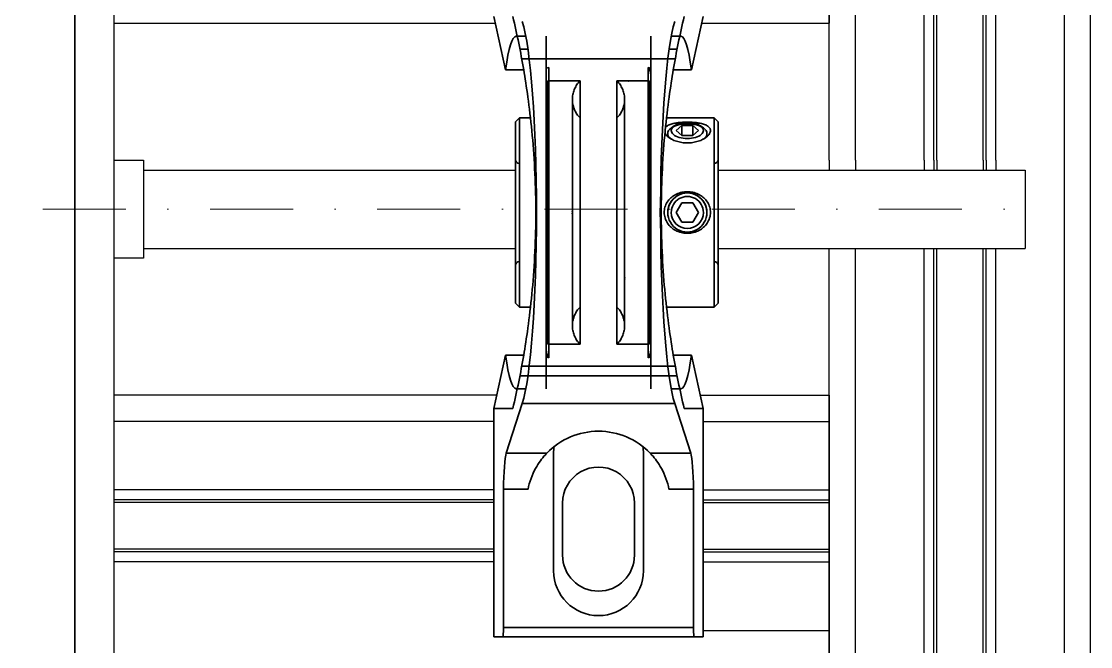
# Model space of a CAD drawing. Header units: millimetres. Extents: x -3183 to 3067, y 1033 to 2218.
# Drawn here: x -2703.9 to -2622.1, y 1999 to 2046.9 of the extents above; entities that cross this region are included whole.
import ezdxf

# ---------------------------------------------------------------- set-up
doc = ezdxf.new("R2010")
doc.units = ezdxf.units.MM
doc.linetypes.add('KRESKAKROPKA2', pattern=[12.7, 6.35, -3.175, 0, -3.175])
doc.linetypes.add('phl_thick', pattern=[0])
doc.layers.add('Kontury', color=7, linetype='Continuous', lineweight=35)
doc.layers.add('oś', color=7, linetype='KRESKAKROPKA2', lineweight=13)
doc.layers.add('projection', color=7, linetype='Continuous')

msp = doc.modelspace()

# ---------------------------------------------------------------- linework, layer by layer
for p, q in [((-2696.80112, 1992.54289), (-2696.80112, 2066.78669)), ((-2696.80112, 2046.78669), (-2667.61067, 2046.78669)), ((-2696.80112, 2036.29289), (-2694.55112, 2036.29289)), ((-2694.55112, 2036.29289), (-2694.55112, 2028.79289)), ((-2642.05112, 2036.29289), (-2642.05112, 2035.54289)), ((-2640.05112, 2036.29289), (-2640.05112, 2035.54289)), ((-2634.80112, 2036.29289), (-2634.80112, 2035.54289)), ((-2634.05112, 2036.29289), (-2634.05112, 2035.54289)), ((-2633.82993, 2036.29289), (-2633.82993, 2035.54289)), ((-2630.27231, 2036.29289), (-2630.27231, 2035.54289)), ((-2630.05112, 2036.29289), (-2630.05112, 2035.54289)), ((-2629.30112, 2036.29289), (-2629.30112, 2035.54289)), ((-2694.55112, 2035.54289), (-2666.06977, 2035.54289)), ((-2650.56977, 2035.54289), (-2627.05112, 2035.54289)), ((-2627.05112, 2035.54289), (-2627.05112, 2029.54289)), ((-2694.55112, 2029.54289), (-2666.06977, 2029.54289)), ((-2650.56977, 2029.54289), (-2627.05112, 2029.54289)), ((-2642.05112, 2028.79289), (-2642.05112, 2029.54289)), ((-2640.05112, 2028.79289), (-2640.05112, 2029.54289)), ((-2634.80112, 2028.79289), (-2634.80112, 2029.54289)), ((-2634.05112, 2028.79289), (-2634.05112, 2029.54289)), ((-2633.82993, 2028.79289), (-2633.82993, 2029.54289)), ((-2630.27231, 2028.79289), (-2630.27231, 2029.54289)), ((-2630.05112, 2028.79289), (-2630.05112, 2029.54289)), ((-2629.30112, 2028.79289), (-2629.30112, 2029.54289)), ((-2694.55112, 2028.79289), (-2696.80112, 2028.79289)), ((-2667.50158, 2018.28669), (-2696.80112, 2018.28669)), ((-2667.71977, 2016.28669), (-2696.80112, 2016.28669)), ((-2667.71977, 2011.03669), (-2696.80112, 2011.03669)), ((-2667.71977, 2010.28669), (-2696.80112, 2010.28669)), ((-2667.71977, 2010.0655), (-2696.80112, 2010.0655)), ((-2667.71977, 2006.50789), (-2696.80112, 2006.50789)), ((-2667.71977, 2006.28669), (-2696.80112, 2006.28669)), ((-2667.71977, 2005.53669), (-2696.80112, 2005.53669))]:
    msp.add_line(p, q)
at = {"layer": 'Kontury'}
for p, q in [((-2699.80112, 2072.54289), (-2699.80112, 1883.90453)), ((-2642.05112, 2066.78669), (-2642.05112, 2046.78669)), ((-2667.71977, 2047.28669), (-2666.83281, 2043.22169)), ((-2652.60674, 2043.22169), (-2651.71977, 2047.28669)), ((-2666.02876, 2045.78669), (-2665.28678, 2045.78669)), ((-2663.71977, 2045.78669), (-2663.71977, 2018.78669)), ((-2655.71977, 2018.78669), (-2655.71977, 2045.78669)), ((-2654.15277, 2045.78669), (-2653.41079, 2045.78669)), ((-2665.12392, 2044.78669), (-2665.73302, 2044.78669)), ((-2653.70653, 2044.78669), (-2654.31562, 2044.78669)), ((-2665.59521, 2044.06169), (-2653.84433, 2044.06169)), ((-2665.44617, 2043.22169), (-2666.83281, 2043.22169)), ((-2665.40614, 2042.98445), (-2665.44617, 2043.22168)), ((-2665.36575, 2042.73951), (-2665.40614, 2042.98445)), ((-2663.52439, 2043.40368), (-2663.52439, 2021.16971)), ((-2663.52439, 2021.16971), (-2663.52439, 2043.40368)), ((-2655.91516, 2043.40368), (-2655.91516, 2021.16971)), ((-2655.91516, 2043.40368), (-2655.91516, 2021.16971)), ((-2654.0334, 2042.98445), (-2654.07379, 2042.73951)), ((-2653.99337, 2043.22168), (-2654.0334, 2042.98445)), ((-2652.60674, 2043.22169), (-2653.99337, 2043.22169)), ((-2665.32519, 2042.48744), (-2665.36575, 2042.73951)), ((-2665.28464, 2042.22887), (-2665.32519, 2042.48744)), ((-2665.24427, 2041.96447), (-2665.28464, 2042.22887)), ((-2663.71977, 2032.28669), (-2663.71977, 2042.80988)), ((-2663.59477, 2042.36512), (-2661.13399, 2042.36512)), ((-2663.59477, 2022.20827), (-2663.59477, 2042.36512)), ((-2661.36977, 2042.08118), (-2661.42021, 2042.00377)), ((-2661.31581, 2042.15618), (-2661.36977, 2042.08118)), ((-2661.25844, 2042.2286), (-2661.31581, 2042.15618)), ((-2661.19779, 2042.2983), (-2661.25844, 2042.2286)), ((-2661.13399, 2042.36512), (-2661.19779, 2042.2983)), ((-2661.13399, 2022.20827), (-2661.13399, 2042.36512)), ((-2661.13399, 2042.36512), (-2661.13399, 2022.20827)), ((-2658.30556, 2042.36512), (-2658.30556, 2022.20827)), ((-2658.24175, 2042.2983), (-2658.30556, 2042.36512)), ((-2658.30556, 2042.36512), (-2655.84477, 2042.36512)), ((-2658.30556, 2042.36512), (-2658.30556, 2022.20827)), ((-2658.1811, 2042.2286), (-2658.24175, 2042.2983)), ((-2658.12374, 2042.15618), (-2658.1811, 2042.2286)), ((-2658.06978, 2042.08118), (-2658.12374, 2042.15618)), ((-2658.01934, 2042.00377), (-2658.06978, 2042.08118)), ((-2657.69486, 2042.3582), (-2657.69957, 2042.35446)), ((-2657.68973, 2042.36172), (-2657.69486, 2042.3582)), ((-2657.6842, 2042.36503), (-2657.68973, 2042.36172)), ((-2657.67832, 2042.3681), (-2657.6842, 2042.36503)), ((-2657.67213, 2042.37092), (-2657.67832, 2042.3681)), ((-2657.66565, 2042.3735), (-2657.67213, 2042.37092)), ((-2657.47615, 2042.3714), (-2657.48591, 2042.37397)), ((-2657.46643, 2042.36858), (-2657.47615, 2042.3714)), ((-2657.4568, 2042.36554), (-2657.46643, 2042.36858)), ((-2657.4473, 2042.36227), (-2657.4568, 2042.36554)), ((-2657.43798, 2042.35878), (-2657.4473, 2042.36227)), ((-2657.42889, 2042.35509), (-2657.43798, 2042.35878)), ((-2655.84477, 2042.36512), (-2655.84477, 2022.20827)), ((-2655.71977, 2042.80988), (-2655.71977, 2032.28669)), ((-2654.15491, 2042.22887), (-2654.19528, 2041.96447)), ((-2654.11435, 2042.48744), (-2654.15491, 2042.22887)), ((-2654.07379, 2042.73951), (-2654.11435, 2042.48744)), ((-2665.20415, 2041.69416), (-2665.24427, 2041.96447)), ((-2665.16382, 2041.41423), (-2665.20415, 2041.69416)), ((-2665.12337, 2041.12431), (-2665.16382, 2041.41423)), ((-2661.70059, 2041.22722), (-2661.71124, 2041.13544)), ((-2661.68572, 2041.31841), (-2661.70059, 2041.22722)), ((-2661.66665, 2041.40881), (-2661.68572, 2041.31841)), ((-2661.64342, 2041.49823), (-2661.66665, 2041.40881)), ((-2661.61609, 2041.58649), (-2661.64342, 2041.49823)), ((-2661.58472, 2041.67339), (-2661.61609, 2041.58649)), ((-2661.54936, 2041.75875), (-2661.58472, 2041.67339)), ((-2661.5101, 2041.84238), (-2661.54936, 2041.75875)), ((-2661.46702, 2041.92412), (-2661.5101, 2041.84238)), ((-2661.42021, 2042.00377), (-2661.46702, 2041.92412)), ((-2657.97253, 2041.92412), (-2658.01934, 2042.00377)), ((-2657.92945, 2041.84238), (-2657.97253, 2041.92412)), ((-2657.89018, 2041.75875), (-2657.92945, 2041.84238)), ((-2657.85483, 2041.67339), (-2657.89018, 2041.75875)), ((-2657.82345, 2041.58649), (-2657.85483, 2041.67339)), ((-2657.79612, 2041.49823), (-2657.82345, 2041.58649)), ((-2657.7729, 2041.40881), (-2657.79612, 2041.49823)), ((-2657.75383, 2041.31841), (-2657.7729, 2041.40881)), ((-2657.73895, 2041.22722), (-2657.75383, 2041.31841)), ((-2657.7283, 2041.13544), (-2657.73895, 2041.22722)), ((-2654.27572, 2041.41423), (-2654.31617, 2041.12431)), ((-2654.2354, 2041.69416), (-2654.27572, 2041.41423)), ((-2654.19528, 2041.96447), (-2654.2354, 2041.69416)), ((-2665.08296, 2040.8247), (-2665.12337, 2041.12431)), ((-2665.04278, 2040.51574), (-2665.08296, 2040.8247)), ((-2665.003, 2040.19781), (-2665.04278, 2040.51574)), ((-2661.71764, 2041.04327), (-2661.71977, 2040.95091)), ((-2661.71977, 2040.95091), (-2661.71764, 2040.85854)), ((-2661.71977, 2040.95091), (-2661.71977, 2023.62248)), ((-2661.71977, 2023.62248), (-2661.71977, 2040.95091)), ((-2661.71124, 2041.13544), (-2661.71764, 2041.04327)), ((-2661.71764, 2040.85854), (-2661.71124, 2040.76637)), ((-2661.71124, 2040.76637), (-2661.70059, 2040.67459)), ((-2661.70059, 2040.67459), (-2661.68572, 2040.58341)), ((-2661.68572, 2040.58341), (-2661.66665, 2040.49301)), ((-2661.66665, 2040.49301), (-2661.64342, 2040.40358)), ((-2661.64342, 2040.40358), (-2661.61609, 2040.31532)), ((-2657.82345, 2040.31532), (-2657.79612, 2040.40358)), ((-2657.79612, 2040.40358), (-2657.7729, 2040.49301)), ((-2657.7729, 2040.49301), (-2657.75383, 2040.58341)), ((-2657.75383, 2040.58341), (-2657.73895, 2040.67459)), ((-2657.73895, 2040.67459), (-2657.7283, 2040.76637)), ((-2657.72191, 2041.04327), (-2657.7283, 2041.13544)), ((-2657.7283, 2040.76637), (-2657.72191, 2040.85854)), ((-2657.71977, 2040.95091), (-2657.72191, 2041.04327)), ((-2657.72191, 2040.85854), (-2657.71977, 2040.95091)), ((-2657.71977, 2041.01487), (-2657.71956, 2041.01933)), ((-2657.71955, 2041.01026), (-2657.71977, 2041.01487)), ((-2657.71977, 2023.62248), (-2657.71977, 2040.95091)), ((-2657.71977, 2023.62248), (-2657.71977, 2040.95091)), ((-2657.71956, 2041.01933), (-2657.71894, 2041.02383)), ((-2657.71888, 2041.0056), (-2657.71955, 2041.01026)), ((-2657.71894, 2041.02383), (-2657.71789, 2041.02836)), ((-2657.71777, 2041.00089), (-2657.71888, 2041.0056)), ((-2657.71789, 2041.02836), (-2657.71642, 2041.03289)), ((-2657.71621, 2040.99617), (-2657.71777, 2041.00089)), ((-2657.71642, 2041.03289), (-2657.71453, 2041.03742)), ((-2657.7142, 2040.99145), (-2657.71621, 2040.99617)), ((-2657.71453, 2041.03742), (-2657.71221, 2041.04191)), ((-2657.71174, 2040.98674), (-2657.7142, 2040.99145)), ((-2657.71221, 2041.04191), (-2657.70947, 2041.04635)), ((-2657.70883, 2040.98208), (-2657.71174, 2040.98674)), ((-2654.39677, 2040.51574), (-2654.43654, 2040.19781)), ((-2654.35658, 2040.8247), (-2654.39677, 2040.51574)), ((-2654.31617, 2041.12431), (-2654.35658, 2040.8247)), ((-2664.9638, 2039.87133), (-2665.003, 2040.19781)), ((-2664.92537, 2039.53669), (-2664.9638, 2039.87133)), ((-2661.61609, 2040.31532), (-2661.58472, 2040.22842)), ((-2661.58472, 2040.22842), (-2661.54936, 2040.14306)), ((-2661.54936, 2040.14306), (-2661.5101, 2040.05943)), ((-2661.5101, 2040.05943), (-2661.46702, 2039.9777)), ((-2661.46702, 2039.9777), (-2661.42021, 2039.89804)), ((-2661.42021, 2039.89804), (-2661.36977, 2039.82063)), ((-2661.36977, 2039.82063), (-2661.31581, 2039.74564)), ((-2661.31581, 2039.74564), (-2661.25844, 2039.67321)), ((-2661.25844, 2039.67321), (-2661.19779, 2039.60352)), ((-2661.19779, 2039.60352), (-2661.13399, 2039.53669)), ((-2658.30556, 2039.53669), (-2658.24175, 2039.60352)), ((-2658.24175, 2039.60352), (-2658.1811, 2039.67321)), ((-2658.1811, 2039.67321), (-2658.12374, 2039.74564)), ((-2658.12374, 2039.74564), (-2658.06978, 2039.82063)), ((-2658.06978, 2039.82063), (-2658.01934, 2039.89804)), ((-2658.01934, 2039.89804), (-2657.97253, 2039.9777)), ((-2657.97253, 2039.9777), (-2657.92945, 2040.05943)), ((-2657.92945, 2040.05943), (-2657.89018, 2040.14306)), ((-2657.89018, 2040.14306), (-2657.85483, 2040.22842)), ((-2657.85483, 2040.22842), (-2657.82345, 2040.31532)), ((-2654.47574, 2039.87133), (-2654.51418, 2039.53669)), ((-2654.43654, 2040.19781), (-2654.47574, 2039.87133)), ((-2665.76977, 2039.53669), (-2666.06977, 2039.23669)), ((-2666.06977, 2039.23669), (-2666.06977, 2032.28669)), ((-2665.76977, 2032.28669), (-2665.76977, 2039.53669)), ((-2665.76977, 2039.53669), (-2665.76977, 2032.28669)), ((-2664.87216, 2039.53669), (-2665.76977, 2039.53669)), ((-2664.88951, 2039.20979), (-2664.92537, 2039.53669)), ((-2664.85465, 2038.87627), (-2664.88951, 2039.20979)), ((-2664.82094, 2038.53656), (-2664.85465, 2038.87627)), ((-2661.76373, 2038.88417), (-2661.66424, 2038.87447)), ((-2661.16643, 2038.87747), (-2661.0683, 2038.88782)), ((-2661.13399, 2032.28669), (-2661.13399, 2039.53669)), ((-2661.13399, 2039.53669), (-2661.13399, 2032.28669)), ((-2658.30556, 2032.28669), (-2658.30556, 2039.53669)), ((-2658.30556, 2039.53669), (-2658.30556, 2032.28669)), ((-2654.58489, 2038.87627), (-2654.6186, 2038.53656)), ((-2654.54899, 2038.85321), (-2654.59198, 2038.81006)), ((-2654.55003, 2039.20979), (-2654.58489, 2038.87627)), ((-2650.86977, 2039.53669), (-2654.56739, 2039.53669)), ((-2654.51418, 2039.53669), (-2654.55003, 2039.20979)), ((-2654.49882, 2038.89379), (-2654.54899, 2038.85321)), ((-2654.44197, 2038.93169), (-2654.49882, 2038.89379)), ((-2654.37909, 2038.96682), (-2654.44197, 2038.93169)), ((-2654.31082, 2038.99908), (-2654.37909, 2038.96682)), ((-2654.238, 2039.02845), (-2654.31082, 2038.99908)), ((-2654.16158, 2039.05497), (-2654.238, 2039.02845)), ((-2654.08184, 2039.07884), (-2654.16158, 2039.05497)), ((-2653.92355, 2038.92027), (-2654.14452, 2038.76402)), ((-2653.99679, 2039.10082), (-2654.08184, 2039.07884)), ((-2653.90666, 2039.12088), (-2653.99679, 2039.10082)), ((-2653.81197, 2039.1389), (-2653.90666, 2039.12088)), ((-2653.71334, 2039.15483), (-2653.81197, 2039.1389)), ((-2653.35278, 2038.94038), (-2653.7858, 2038.56538)), ((-2653.61145, 2039.16864), (-2653.71334, 2039.15483)), ((-2653.50699, 2039.18033), (-2653.61145, 2039.16864)), ((-2653.40062, 2039.18992), (-2653.50699, 2039.18033)), ((-2653.29313, 2039.19746), (-2653.40062, 2039.18992)), ((-2653.35278, 2038.18261), (-2653.35278, 2038.94038)), ((-2652.48676, 2038.94038), (-2653.35278, 2038.94038)), ((-2653.18531, 2039.20299), (-2653.29313, 2039.19746)), ((-2653.07799, 2039.20659), (-2653.18531, 2039.20299)), ((-2652.972, 2039.20834), (-2653.07799, 2039.20659)), ((-2652.86754, 2039.20834), (-2652.972, 2039.20834)), ((-2652.76156, 2039.20659), (-2652.86754, 2039.20834)), ((-2652.65423, 2039.20299), (-2652.76156, 2039.20659)), ((-2652.54641, 2039.19746), (-2652.65423, 2039.20299)), ((-2652.43893, 2039.18992), (-2652.54641, 2039.19746)), ((-2652.48676, 2038.18261), (-2652.48676, 2038.94038)), ((-2652.05375, 2038.56538), (-2652.48676, 2038.94038)), ((-2652.33256, 2039.18033), (-2652.43893, 2039.18992)), ((-2652.22809, 2039.16864), (-2652.33256, 2039.18033)), ((-2652.12621, 2039.15483), (-2652.22809, 2039.16864)), ((-2652.02758, 2039.1389), (-2652.12621, 2039.15483)), ((-2651.93289, 2039.12088), (-2652.02758, 2039.1389)), ((-2651.84275, 2039.10082), (-2651.93289, 2039.12088)), ((-2651.69503, 2038.76402), (-2651.91599, 2038.92027)), ((-2651.7577, 2039.07884), (-2651.84275, 2039.10082)), ((-2651.67796, 2039.05497), (-2651.7577, 2039.07884)), ((-2651.60154, 2039.02845), (-2651.67796, 2039.05497)), ((-2651.52872, 2038.99908), (-2651.60154, 2039.02845)), ((-2651.46046, 2038.96682), (-2651.52872, 2038.99908)), ((-2651.39757, 2038.93169), (-2651.46046, 2038.96682)), ((-2651.34073, 2038.89379), (-2651.39757, 2038.93169)), ((-2651.29055, 2038.85321), (-2651.34073, 2038.89379)), ((-2651.24756, 2038.81006), (-2651.29055, 2038.85321)), ((-2651.21207, 2038.76457), (-2651.24756, 2038.81006)), ((-2651.18438, 2038.71701), (-2651.21207, 2038.76457)), ((-2650.86977, 2032.28669), (-2650.86977, 2039.53669)), ((-2650.86977, 2039.53669), (-2650.86977, 2032.28669)), ((-2650.56977, 2039.23669), (-2650.86977, 2039.53669)), ((-2650.56977, 2039.23669), (-2650.56977, 2032.28669)), ((-2664.7885, 2038.19112), (-2664.82094, 2038.53656)), ((-2664.75747, 2037.84041), (-2664.7885, 2038.19112)), ((-2654.65104, 2038.19112), (-2654.68207, 2037.84041)), ((-2654.6186, 2038.53656), (-2654.65104, 2038.19112)), ((-2654.63506, 2038.36131), (-2654.61869, 2038.32981)), ((-2654.61869, 2038.32981), (-2654.57835, 2038.26894)), ((-2654.57835, 2038.26894), (-2654.52959, 2038.2085)), ((-2654.52959, 2038.2085), (-2654.47285, 2038.14906)), ((-2654.47285, 2038.14906), (-2654.40885, 2038.0912)), ((-2654.40885, 2038.0912), (-2654.33837, 2038.03553)), ((-2654.33837, 2038.03553), (-2654.2623, 2037.98261)), ((-2654.2623, 2037.98261), (-2654.1879, 2037.93649)), ((-2654.1879, 2037.93649), (-2654.11049, 2037.89345)), ((-2653.7858, 2038.56538), (-2653.35278, 2038.19038)), ((-2653.35278, 2038.19038), (-2652.48676, 2038.19038)), ((-2653.35278, 2038.18261), (-2652.48676, 2038.18261)), ((-2652.48676, 2038.19038), (-2652.05375, 2038.56538)), ((-2651.72905, 2037.89345), (-2651.65164, 2037.93649)), ((-2651.69503, 2037.898), (-2651.52896, 2038.01543)), ((-2651.65164, 2037.93649), (-2651.57724, 2037.98261)), ((-2651.57724, 2037.98261), (-2651.50118, 2038.03553)), ((-2651.50118, 2038.03553), (-2651.43069, 2038.0912)), ((-2651.43069, 2038.0912), (-2651.36669, 2038.14906)), ((-2651.36669, 2038.14906), (-2651.30995, 2038.2085)), ((-2651.30995, 2038.2085), (-2651.26119, 2038.26894)), ((-2651.26119, 2038.26894), (-2651.22086, 2038.32981)), ((-2651.22086, 2038.32981), (-2651.18932, 2038.39048)), ((-2651.18932, 2038.39048), (-2651.1669, 2038.45034)), ((-2651.16472, 2038.66768), (-2651.18438, 2038.71701)), ((-2651.1669, 2038.45034), (-2651.15356, 2038.50882)), ((-2651.15302, 2038.61698), (-2651.16472, 2038.66768)), ((-2651.15356, 2038.50882), (-2651.14915, 2038.56538)), ((-2651.14915, 2038.56538), (-2651.15302, 2038.61698)), ((-2664.72796, 2037.48492), (-2664.75747, 2037.84041)), ((-2664.7001, 2037.12507), (-2664.72796, 2037.48492)), ((-2664.67397, 2036.76125), (-2664.7001, 2037.12507)), ((-2654.73944, 2037.12507), (-2654.76557, 2036.76125)), ((-2654.71158, 2037.48492), (-2654.73944, 2037.12507)), ((-2654.68207, 2037.84041), (-2654.71158, 2037.48492)), ((-2654.11049, 2037.89345), (-2654.02841, 2037.85255)), ((-2654.02841, 2037.85255), (-2653.94118, 2037.81372)), ((-2653.94118, 2037.81372), (-2653.84932, 2037.77745)), ((-2653.84932, 2037.77745), (-2653.75336, 2037.74418)), ((-2653.75336, 2037.74418), (-2653.65396, 2037.71423)), ((-2653.65396, 2037.71423), (-2653.55177, 2037.68794)), ((-2653.55177, 2037.68794), (-2653.44744, 2037.66555)), ((-2653.44744, 2037.66555), (-2653.34167, 2037.6472)), ((-2653.34167, 2037.6472), (-2653.23523, 2037.633)), ((-2653.23523, 2037.633), (-2653.12889, 2037.623)), ((-2653.12889, 2037.623), (-2653.02347, 2037.61712)), ((-2653.02347, 2037.61712), (-2652.91977, 2037.61518)), ((-2652.91977, 2037.61518), (-2652.81608, 2037.61712)), ((-2652.81608, 2037.61712), (-2652.71065, 2037.623)), ((-2652.71065, 2037.623), (-2652.60432, 2037.633)), ((-2652.60432, 2037.633), (-2652.49788, 2037.6472)), ((-2652.49788, 2037.6472), (-2652.39211, 2037.66555)), ((-2652.39211, 2037.66555), (-2652.28777, 2037.68794)), ((-2652.28777, 2037.68794), (-2652.18558, 2037.71423)), ((-2652.18558, 2037.71423), (-2652.08618, 2037.74418)), ((-2652.08618, 2037.74418), (-2651.99022, 2037.77745)), ((-2651.99022, 2037.77745), (-2651.89836, 2037.81372)), ((-2651.89836, 2037.81372), (-2651.81113, 2037.85255)), ((-2651.81113, 2037.85255), (-2651.72905, 2037.89345)), ((-2664.64967, 2036.394), (-2664.67397, 2036.76125)), ((-2664.62729, 2036.02384), (-2664.64967, 2036.394)), ((-2654.78987, 2036.394), (-2654.81225, 2036.02384)), ((-2654.76557, 2036.76125), (-2654.78987, 2036.394)), ((-2665.76977, 2032.28669), (-2665.76977, 2036.03669)), ((-2665.76977, 2036.03669), (-2665.76977, 2032.28669)), ((-2664.60692, 2035.65132), (-2664.62729, 2036.02384)), ((-2664.5886, 2035.277), (-2664.60692, 2035.65132)), ((-2654.83263, 2035.65132), (-2654.85095, 2035.277)), ((-2654.81225, 2036.02384), (-2654.83263, 2035.65132)), ((-2650.86977, 2032.28669), (-2650.86977, 2036.03669)), ((-2650.86977, 2032.28669), (-2650.86977, 2036.03669)), ((-2664.57239, 2034.90146), (-2664.5886, 2035.277)), ((-2664.55833, 2034.52523), (-2664.57239, 2034.90146)), ((-2654.86716, 2034.90146), (-2654.88121, 2034.52523)), ((-2654.85095, 2035.277), (-2654.86716, 2034.90146)), ((-2664.54646, 2034.14892), (-2664.55833, 2034.52523)), ((-2664.53677, 2033.77309), (-2664.54646, 2034.14892)), ((-2654.89309, 2034.14892), (-2654.90277, 2033.77309)), ((-2654.88121, 2034.52523), (-2654.89309, 2034.14892)), ((-2653.44334, 2033.80827), (-2653.33836, 2033.83454)), ((-2653.33836, 2033.83454), (-2653.23274, 2033.85478)), ((-2653.23274, 2033.85478), (-2653.12724, 2033.86898)), ((-2653.12724, 2033.86898), (-2653.02265, 2033.87733)), ((-2653.02265, 2033.87733), (-2652.91977, 2033.88006)), ((-2652.91977, 2033.88006), (-2652.81689, 2033.87733)), ((-2652.81689, 2033.87733), (-2652.7123, 2033.86898)), ((-2652.7123, 2033.86898), (-2652.6068, 2033.85478)), ((-2652.6068, 2033.85478), (-2652.50118, 2033.83454)), ((-2652.50118, 2033.83454), (-2652.3962, 2033.80827)), ((-2664.52928, 2033.39835), (-2664.53677, 2033.77309)), ((-2664.52397, 2033.02531), (-2664.52928, 2033.39835)), ((-2664.52082, 2032.65455), (-2664.52397, 2033.02531)), ((-2654.91557, 2033.02531), (-2654.91873, 2032.65455)), ((-2654.91026, 2033.39835), (-2654.91557, 2033.02531)), ((-2654.90277, 2033.77309), (-2654.91026, 2033.39835)), ((-2654.50626, 2032.99204), (-2654.45149, 2033.08367)), ((-2654.45149, 2033.08367), (-2654.39082, 2033.17115)), ((-2654.39082, 2033.17115), (-2654.32487, 2033.2539)), ((-2654.32487, 2033.2539), (-2654.25437, 2033.33149)), ((-2654.25437, 2033.33149), (-2654.1802, 2033.40356)), ((-2654.1802, 2033.40356), (-2654.10306, 2033.46996)), ((-2654.10306, 2033.46996), (-2654.02114, 2033.53241)), ((-2654.02114, 2033.53241), (-2653.9342, 2033.59096)), ((-2653.9342, 2033.59096), (-2653.84273, 2033.64504)), ((-2653.84273, 2033.64504), (-2653.74727, 2033.69413)), ((-2653.7858, 2032.28669), (-2653.35278, 2033.03669)), ((-2653.74727, 2033.69413), (-2653.64846, 2033.7379)), ((-2653.64846, 2033.7379), (-2653.54695, 2033.77603)), ((-2653.54695, 2033.77603), (-2653.44334, 2033.80827)), ((-2653.35278, 2033.03669), (-2653.35278, 2033.03669)), ((-2653.35278, 2033.03669), (-2652.48676, 2033.03669)), ((-2652.48676, 2033.03669), (-2652.48676, 2033.03669)), ((-2652.48676, 2033.03669), (-2652.05375, 2032.28669)), ((-2652.3962, 2033.80827), (-2652.2926, 2033.77603)), ((-2652.2926, 2033.77603), (-2652.19108, 2033.7379)), ((-2652.19108, 2033.7379), (-2652.09227, 2033.69413)), ((-2652.09227, 2033.69413), (-2651.99681, 2033.64504)), ((-2651.99681, 2033.64504), (-2651.90534, 2033.59096)), ((-2651.90534, 2033.59096), (-2651.8184, 2033.53241)), ((-2651.8184, 2033.53241), (-2651.73648, 2033.46996)), ((-2651.73648, 2033.46996), (-2651.65934, 2033.40356)), ((-2651.65934, 2033.40356), (-2651.58518, 2033.33149)), ((-2651.58518, 2033.33149), (-2651.51468, 2033.2539)), ((-2651.51468, 2033.2539), (-2651.44872, 2033.17115)), ((-2651.44872, 2033.17115), (-2651.38805, 2033.08367)), ((-2651.38805, 2033.08367), (-2651.33328, 2032.99204)), ((-2666.06977, 2032.28669), (-2666.06977, 2025.33669)), ((-2665.76977, 2028.53669), (-2665.76977, 2032.28669)), ((-2665.76977, 2032.28669), (-2665.76977, 2028.53669)), ((-2665.76977, 2032.28669), (-2665.76977, 2025.03669)), ((-2665.76977, 2025.03669), (-2665.76977, 2032.28669)), ((-2664.51977, 2032.28669), (-2664.52082, 2032.65455)), ((-2664.52082, 2031.91884), (-2664.51977, 2032.28669)), ((-2663.71977, 2021.7635), (-2663.71977, 2032.28669)), ((-2661.74132, 2032.37695), (-2661.73679, 2032.36743)), ((-2661.73625, 2032.20721), (-2661.74063, 2032.19781)), ((-2661.73679, 2032.36743), (-2661.73279, 2032.35766)), ((-2661.73237, 2032.21684), (-2661.73625, 2032.20721)), ((-2661.73279, 2032.35766), (-2661.72933, 2032.3477)), ((-2661.72902, 2032.22666), (-2661.73237, 2032.21684)), ((-2661.72933, 2032.3477), (-2661.7264, 2032.33759)), ((-2661.72619, 2032.23662), (-2661.72902, 2032.22666)), ((-2661.7264, 2032.33759), (-2661.72401, 2032.32738)), ((-2661.72387, 2032.24666), (-2661.72619, 2032.23662)), ((-2661.72401, 2032.32738), (-2661.72215, 2032.31714)), ((-2661.72208, 2032.25674), (-2661.72387, 2032.24666)), ((-2661.72215, 2032.31714), (-2661.72083, 2032.30691)), ((-2661.7208, 2032.26681), (-2661.72208, 2032.25674)), ((-2661.72083, 2032.30691), (-2661.72004, 2032.29674)), ((-2661.72003, 2032.27681), (-2661.7208, 2032.26681)), ((-2661.72004, 2032.29674), (-2661.71977, 2032.28669)), ((-2661.71977, 2032.28669), (-2661.72003, 2032.27681)), ((-2661.13399, 2025.03669), (-2661.13399, 2032.28669)), ((-2661.13399, 2032.28669), (-2661.13399, 2025.03669)), ((-2658.30556, 2032.28669), (-2658.30556, 2025.03669)), ((-2658.30556, 2025.03669), (-2658.30556, 2032.28669)), ((-2655.71977, 2032.28669), (-2655.71977, 2021.7635)), ((-2654.99477, 2032.28669), (-2654.99405, 2032.3886)), ((-2654.99405, 2032.18479), (-2654.99477, 2032.28669)), ((-2654.99405, 2032.3886), (-2654.9919, 2032.4909)), ((-2654.9919, 2032.4909), (-2654.98827, 2032.59355)), ((-2654.98827, 2032.59355), (-2654.98309, 2032.69651)), ((-2654.98309, 2032.69651), (-2654.97648, 2032.79972)), ((-2654.97648, 2032.79972), (-2654.96838, 2032.90316)), ((-2654.91873, 2032.65455), (-2654.91977, 2032.28669)), ((-2654.91977, 2032.28669), (-2654.91873, 2031.91884)), ((-2654.6904, 2032.28669), (-2654.68668, 2032.38913)), ((-2654.68652, 2032.18216), (-2654.6904, 2032.28669)), ((-2654.68668, 2032.38913), (-2654.67544, 2032.49235)), ((-2654.67544, 2032.49235), (-2654.65657, 2032.59553)), ((-2654.65657, 2032.59553), (-2654.62998, 2032.69783)), ((-2654.62998, 2032.69783), (-2654.59588, 2032.7985)), ((-2654.59588, 2032.7985), (-2654.55454, 2032.8968)), ((-2654.55454, 2032.8968), (-2654.50626, 2032.99204)), ((-2653.7858, 2032.28669), (-2653.7858, 2032.28669)), ((-2653.35278, 2031.53669), (-2653.7858, 2032.28669)), ((-2652.05375, 2032.28669), (-2652.48676, 2031.53669)), ((-2652.05375, 2032.28669), (-2652.05375, 2032.28669)), ((-2651.33328, 2032.99204), (-2651.28501, 2032.8968)), ((-2651.28501, 2032.8968), (-2651.24367, 2032.7985)), ((-2651.24367, 2032.7985), (-2651.20956, 2032.69783)), ((-2651.20956, 2032.69783), (-2651.18297, 2032.59553)), ((-2651.18297, 2032.59553), (-2651.1641, 2032.49235)), ((-2651.1641, 2032.49235), (-2651.15287, 2032.38913)), ((-2651.14915, 2032.28669), (-2651.15302, 2032.18216)), ((-2651.15287, 2032.38913), (-2651.14915, 2032.28669)), ((-2650.86977, 2032.28669), (-2650.86977, 2028.53669)), ((-2650.86977, 2028.53669), (-2650.86977, 2032.28669)), ((-2650.86977, 2032.28669), (-2650.86977, 2025.03669)), ((-2650.86977, 2025.03669), (-2650.86977, 2032.28669)), ((-2650.56977, 2032.28669), (-2650.56977, 2025.33669)), ((-2664.52928, 2031.17503), (-2664.52397, 2031.54808)), ((-2664.52397, 2031.54808), (-2664.52082, 2031.91884)), ((-2654.9919, 2032.08249), (-2654.99405, 2032.18479)), ((-2654.98827, 2031.97983), (-2654.9919, 2032.08249)), ((-2654.98318, 2031.87688), (-2654.98827, 2031.97983)), ((-2654.97648, 2031.77366), (-2654.98318, 2031.87688)), ((-2654.96851, 2031.67021), (-2654.97648, 2031.77366)), ((-2654.91873, 2031.91884), (-2654.91557, 2031.54808)), ((-2654.91557, 2031.54808), (-2654.91026, 2031.17503)), ((-2654.67482, 2032.07682), (-2654.68652, 2032.18216)), ((-2654.65516, 2031.97156), (-2654.67482, 2032.07682)), ((-2654.62748, 2031.86727), (-2654.65516, 2031.97156)), ((-2654.59198, 2031.76473), (-2654.62748, 2031.86727)), ((-2654.54899, 2031.66475), (-2654.59198, 2031.76473)), ((-2654.49882, 2031.56803), (-2654.54899, 2031.66475)), ((-2654.44197, 2031.47513), (-2654.49882, 2031.56803)), ((-2654.37909, 2031.38667), (-2654.44197, 2031.47513)), ((-2654.31082, 2031.30322), (-2654.37909, 2031.38667)), ((-2653.35278, 2031.53669), (-2653.35278, 2031.53669)), ((-2652.48676, 2031.53669), (-2653.35278, 2031.53669)), ((-2652.48676, 2031.53669), (-2652.48676, 2031.53669)), ((-2651.46046, 2031.38667), (-2651.52872, 2031.30322)), ((-2651.39757, 2031.47513), (-2651.46046, 2031.38667)), ((-2651.34073, 2031.56803), (-2651.39757, 2031.47513)), ((-2651.29055, 2031.66475), (-2651.34073, 2031.56803)), ((-2651.24756, 2031.76473), (-2651.29055, 2031.66475)), ((-2651.21207, 2031.86727), (-2651.24756, 2031.76473)), ((-2651.18438, 2031.97156), (-2651.21207, 2031.86727)), ((-2651.16472, 2032.07682), (-2651.18438, 2031.97156)), ((-2651.15302, 2032.18216), (-2651.16472, 2032.07682)), ((-2664.54646, 2030.42447), (-2664.53677, 2030.8003)), ((-2664.53677, 2030.8003), (-2664.52928, 2031.17503)), ((-2654.91026, 2031.17503), (-2654.90277, 2030.8003)), ((-2654.90277, 2030.8003), (-2654.89309, 2030.42447)), ((-2654.238, 2031.22523), (-2654.31082, 2031.30322)), ((-2654.16158, 2031.15305), (-2654.238, 2031.22523)), ((-2654.08184, 2031.08651), (-2654.16158, 2031.15305)), ((-2653.99679, 2031.02383), (-2654.08184, 2031.08651)), ((-2653.90666, 2030.96537), (-2653.99679, 2031.02383)), ((-2653.81197, 2030.91176), (-2653.90666, 2030.96537)), ((-2653.71334, 2030.86345), (-2653.81197, 2030.91176)), ((-2653.61145, 2030.82081), (-2653.71334, 2030.86345)), ((-2653.50699, 2030.78416), (-2653.61145, 2030.82081)), ((-2653.40062, 2030.75367), (-2653.50699, 2030.78416)), ((-2653.29313, 2030.72943), (-2653.40062, 2030.75367)), ((-2653.18531, 2030.71149), (-2653.29313, 2030.72943)), ((-2653.07799, 2030.69977), (-2653.18531, 2030.71149)), ((-2652.972, 2030.69403), (-2653.07799, 2030.69977)), ((-2652.86754, 2030.69403), (-2652.972, 2030.69403)), ((-2652.76156, 2030.69977), (-2652.86754, 2030.69403)), ((-2652.65423, 2030.71149), (-2652.76156, 2030.69977)), ((-2652.54641, 2030.72943), (-2652.65423, 2030.71149)), ((-2652.43893, 2030.75367), (-2652.54641, 2030.72943)), ((-2652.33256, 2030.78416), (-2652.43893, 2030.75367)), ((-2652.22809, 2030.82081), (-2652.33256, 2030.78416)), ((-2652.12621, 2030.86345), (-2652.22809, 2030.82081)), ((-2652.02758, 2030.91176), (-2652.12621, 2030.86345)), ((-2651.93289, 2030.96537), (-2652.02758, 2030.91176)), ((-2651.84275, 2031.02383), (-2651.93289, 2030.96537)), ((-2651.7577, 2031.08651), (-2651.84275, 2031.02383)), ((-2651.67796, 2031.15305), (-2651.7577, 2031.08651)), ((-2651.60154, 2031.22523), (-2651.67796, 2031.15305)), ((-2651.52872, 2031.30322), (-2651.60154, 2031.22523)), ((-2664.57239, 2029.67193), (-2664.55833, 2030.04815)), ((-2664.55833, 2030.04815), (-2664.54646, 2030.42447)), ((-2654.89309, 2030.42447), (-2654.88121, 2030.04815)), ((-2654.88121, 2030.04815), (-2654.86716, 2029.67193)), ((-2664.60692, 2028.92207), (-2664.5886, 2029.29638)), ((-2664.5886, 2029.29638), (-2664.57239, 2029.67193)), ((-2654.86716, 2029.67193), (-2654.85095, 2029.29638)), ((-2654.85095, 2029.29638), (-2654.83263, 2028.92207)), ((-2664.67397, 2027.81214), (-2664.64967, 2028.17939)), ((-2664.64967, 2028.17939), (-2664.62729, 2028.54955)), ((-2664.62729, 2028.54955), (-2664.60692, 2028.92207)), ((-2654.83263, 2028.92207), (-2654.81225, 2028.54955)), ((-2654.81225, 2028.54955), (-2654.78987, 2028.17939)), ((-2654.78987, 2028.17939), (-2654.76557, 2027.81214)), ((-2664.72796, 2027.08846), (-2664.7001, 2027.44832)), ((-2664.7001, 2027.44832), (-2664.67397, 2027.81214)), ((-2657.71453, 2027.28674), (-2657.71221, 2027.29461)), ((-2657.71221, 2027.29461), (-2657.70947, 2027.30241)), ((-2657.70947, 2027.30241), (-2657.70629, 2027.31011)), ((-2654.76557, 2027.81214), (-2654.73944, 2027.44832)), ((-2654.73944, 2027.44832), (-2654.71158, 2027.08846)), ((-2664.7885, 2026.38227), (-2664.75747, 2026.73298)), ((-2664.75747, 2026.73298), (-2664.72796, 2027.08846)), ((-2657.71977, 2027.24748), (-2657.71956, 2027.25521)), ((-2657.71977, 2026.49743), (-2657.71977, 2027.24748)), ((-2657.71954, 2027.23939), (-2657.71977, 2027.24748)), ((-2657.71951, 2026.50615), (-2657.71977, 2026.49743)), ((-2657.71977, 2026.49743), (-2657.71952, 2026.48889)), ((-2657.71956, 2027.25521), (-2657.71894, 2027.26304)), ((-2657.71886, 2027.23121), (-2657.71954, 2027.23939)), ((-2657.71952, 2026.48889), (-2657.71875, 2026.4803)), ((-2657.71871, 2026.51503), (-2657.71951, 2026.50615)), ((-2657.71894, 2027.26304), (-2657.71789, 2027.27092)), ((-2657.71771, 2027.22298), (-2657.71886, 2027.23121)), ((-2657.71875, 2026.4803), (-2657.71747, 2026.47171)), ((-2657.71739, 2026.52402), (-2657.71871, 2026.51503)), ((-2657.71789, 2027.27092), (-2657.71642, 2027.27884)), ((-2657.7161, 2027.21474), (-2657.71771, 2027.22298)), ((-2657.71747, 2026.47171), (-2657.71567, 2026.46315)), ((-2657.71553, 2026.53307), (-2657.71739, 2026.52402)), ((-2657.71642, 2027.27884), (-2657.71453, 2027.28674)), ((-2657.71403, 2027.20651), (-2657.7161, 2027.21474)), ((-2657.71149, 2027.19834), (-2657.71403, 2027.20651)), ((-2657.70849, 2027.19027), (-2657.71149, 2027.19834)), ((-2654.71158, 2027.08846), (-2654.68207, 2026.73298)), ((-2654.68207, 2026.73298), (-2654.65104, 2026.38227)), ((-2664.88951, 2025.3636), (-2664.85465, 2025.69712)), ((-2664.85465, 2025.69712), (-2664.82094, 2026.03682)), ((-2664.82094, 2026.03682), (-2664.7885, 2026.38227)), ((-2654.65104, 2026.38227), (-2654.6186, 2026.03682)), ((-2654.6186, 2026.03682), (-2654.58489, 2025.69712)), ((-2654.58489, 2025.69712), (-2654.55003, 2025.3636)), ((-2666.06977, 2025.33669), (-2665.76977, 2025.03669)), ((-2665.76977, 2025.03669), (-2664.87216, 2025.03669)), ((-2664.9638, 2024.70206), (-2664.92537, 2025.03669)), ((-2664.92537, 2025.03669), (-2664.88951, 2025.3636)), ((-2661.25844, 2024.90017), (-2661.31581, 2024.82775)), ((-2661.19779, 2024.96987), (-2661.25844, 2024.90017)), ((-2661.13399, 2025.03669), (-2661.19779, 2024.96987)), ((-2658.24175, 2024.96987), (-2658.30556, 2025.03669)), ((-2658.1811, 2024.90017), (-2658.24175, 2024.96987)), ((-2658.12374, 2024.82775), (-2658.1811, 2024.90017)), ((-2654.56739, 2025.03669), (-2650.86977, 2025.03669)), ((-2654.55003, 2025.3636), (-2654.51418, 2025.03669)), ((-2654.51418, 2025.03669), (-2654.47574, 2024.70206)), ((-2650.86977, 2025.03669), (-2650.56977, 2025.33669)), ((-2665.08296, 2023.74869), (-2665.04278, 2024.05765)), ((-2665.04278, 2024.05765), (-2665.003, 2024.37557)), ((-2665.003, 2024.37557), (-2664.9638, 2024.70206)), ((-2661.66665, 2024.08038), (-2661.68572, 2023.98998)), ((-2661.64342, 2024.16981), (-2661.66665, 2024.08038)), ((-2661.61609, 2024.25806), (-2661.64342, 2024.16981)), ((-2661.58472, 2024.34496), (-2661.61609, 2024.25806)), ((-2661.54936, 2024.43032), (-2661.58472, 2024.34496)), ((-2661.5101, 2024.51396), (-2661.54936, 2024.43032)), ((-2661.46702, 2024.59569), (-2661.5101, 2024.51396)), ((-2661.42021, 2024.67534), (-2661.46702, 2024.59569)), ((-2661.36977, 2024.75275), (-2661.42021, 2024.67534)), ((-2661.31581, 2024.82775), (-2661.36977, 2024.75275)), ((-2658.06978, 2024.75275), (-2658.12374, 2024.82775)), ((-2658.01934, 2024.67534), (-2658.06978, 2024.75275)), ((-2657.97253, 2024.59569), (-2658.01934, 2024.67534)), ((-2657.92945, 2024.51396), (-2657.97253, 2024.59569)), ((-2657.89018, 2024.43032), (-2657.92945, 2024.51396)), ((-2657.85483, 2024.34496), (-2657.89018, 2024.43032)), ((-2657.82345, 2024.25806), (-2657.85483, 2024.34496)), ((-2657.79612, 2024.16981), (-2657.82345, 2024.25806)), ((-2657.7729, 2024.08038), (-2657.79612, 2024.16981)), ((-2657.75383, 2023.98998), (-2657.7729, 2024.08038)), ((-2654.47574, 2024.70206), (-2654.43654, 2024.37557)), ((-2654.43654, 2024.37557), (-2654.39677, 2024.05765)), ((-2654.39677, 2024.05765), (-2654.35658, 2023.74869)), ((-2665.16382, 2023.15916), (-2665.12337, 2023.44908)), ((-2665.12337, 2023.44908), (-2665.08296, 2023.74869)), ((-2661.71764, 2023.71485), (-2661.71977, 2023.62248)), ((-2661.71977, 2023.62248), (-2661.71764, 2023.53011)), ((-2661.71124, 2023.80702), (-2661.71764, 2023.71485)), ((-2661.71764, 2023.53011), (-2661.71124, 2023.43794)), ((-2661.70059, 2023.89879), (-2661.71124, 2023.80702)), ((-2661.71124, 2023.43794), (-2661.70059, 2023.34617)), ((-2661.68572, 2023.98998), (-2661.70059, 2023.89879)), ((-2661.70059, 2023.34617), (-2661.68572, 2023.25498)), ((-2661.68572, 2023.25498), (-2661.66665, 2023.16458)), ((-2657.7729, 2023.16458), (-2657.75383, 2023.25498)), ((-2657.73895, 2023.89879), (-2657.75383, 2023.98998)), ((-2657.75383, 2023.25498), (-2657.73895, 2023.34617)), ((-2657.7283, 2023.80702), (-2657.73895, 2023.89879)), ((-2657.73895, 2023.34617), (-2657.7283, 2023.43794)), ((-2657.72191, 2023.71485), (-2657.7283, 2023.80702)), ((-2657.7283, 2023.43794), (-2657.72191, 2023.53011)), ((-2657.71977, 2023.62248), (-2657.72191, 2023.71485)), ((-2657.72191, 2023.53011), (-2657.71977, 2023.62248)), ((-2654.35658, 2023.74869), (-2654.31617, 2023.44908)), ((-2654.31617, 2023.44908), (-2654.27572, 2023.15916)), ((-2665.28464, 2022.34451), (-2665.24427, 2022.60892)), ((-2665.24427, 2022.60892), (-2665.20415, 2022.87923)), ((-2665.20415, 2022.87923), (-2665.16382, 2023.15916)), ((-2661.66665, 2023.16458), (-2661.64342, 2023.07515)), ((-2661.64342, 2023.07515), (-2661.61609, 2022.9869)), ((-2661.61609, 2022.9869), (-2661.58472, 2022.9)), ((-2661.58472, 2022.9), (-2661.54936, 2022.81464)), ((-2661.54936, 2022.81464), (-2661.5101, 2022.731)), ((-2661.5101, 2022.731), (-2661.46702, 2022.64927)), ((-2661.46702, 2022.64927), (-2661.42021, 2022.56962)), ((-2661.42021, 2022.56962), (-2661.36977, 2022.49221)), ((-2661.36977, 2022.49221), (-2661.31581, 2022.41721)), ((-2661.31581, 2022.41721), (-2661.25844, 2022.34479)), ((-2658.1811, 2022.34479), (-2658.12374, 2022.41721)), ((-2658.12374, 2022.41721), (-2658.06978, 2022.49221)), ((-2658.06978, 2022.49221), (-2658.01934, 2022.56962)), ((-2658.01934, 2022.56962), (-2657.97253, 2022.64927)), ((-2657.97253, 2022.64927), (-2657.92945, 2022.731)), ((-2657.92945, 2022.731), (-2657.89018, 2022.81464)), ((-2657.89018, 2022.81464), (-2657.85483, 2022.9)), ((-2657.85483, 2022.9), (-2657.82345, 2022.9869)), ((-2657.82345, 2022.9869), (-2657.79612, 2023.07515)), ((-2657.79612, 2023.07515), (-2657.7729, 2023.16458)), ((-2654.27572, 2023.15916), (-2654.2354, 2022.87923)), ((-2654.2354, 2022.87923), (-2654.19528, 2022.60892)), ((-2654.19528, 2022.60892), (-2654.15491, 2022.34451)), ((-2665.44617, 2021.3517), (-2665.40614, 2021.58894)), ((-2665.40614, 2021.58894), (-2665.36575, 2021.83387)), ((-2665.36575, 2021.83387), (-2665.32519, 2022.08594)), ((-2665.32519, 2022.08594), (-2665.28464, 2022.34451)), ((-2661.13399, 2022.20827), (-2663.59477, 2022.20827)), ((-2661.25844, 2022.34479), (-2661.19779, 2022.27509)), ((-2661.19779, 2022.27509), (-2661.13399, 2022.20827)), ((-2658.30556, 2022.20827), (-2658.24175, 2022.27509)), ((-2655.84477, 2022.20827), (-2658.30556, 2022.20827)), ((-2658.24175, 2022.27509), (-2658.1811, 2022.34479)), ((-2654.15491, 2022.34451), (-2654.11435, 2022.08594)), ((-2654.11435, 2022.08594), (-2654.07379, 2021.83387)), ((-2654.07379, 2021.83387), (-2654.0334, 2021.58894)), ((-2654.0334, 2021.58894), (-2653.99337, 2021.3517)), ((-2666.83281, 2021.35169), (-2667.71977, 2017.28669)), ((-2666.83281, 2021.35169), (-2665.44617, 2021.35169)), ((-2653.99337, 2021.35169), (-2652.60674, 2021.35169)), ((-2651.71977, 2017.28669), (-2652.60674, 2021.35169)), ((-2665.59521, 2020.51169), (-2653.84433, 2020.51169)), ((-2665.73302, 2019.78669), (-2653.70653, 2019.78669)), ((-2665.28678, 2018.78669), (-2666.02876, 2018.78669)), ((-2653.41079, 2018.78669), (-2654.15277, 2018.78669)), ((-2642.05112, 2018.28669), (-2642.05112, 1998.28669)), ((-2666.77748, 2013.86737), (-2665.55996, 2017.64714)), ((-2665.55996, 2017.64714), (-2653.87958, 2017.64714)), ((-2653.87958, 2017.64714), (-2652.66206, 2013.86737)), ((-2667.71977, 2017.28669), (-2666.27422, 2017.28669)), ((-2667.71977, 1999.78669), (-2667.71977, 2017.28669)), ((-2653.16532, 2017.28669), (-2651.71977, 2017.28669)), ((-2651.71977, 2017.28669), (-2651.71977, 1999.78669)), ((-2666.77748, 2013.86737), (-2663.6664, 2013.86737)), ((-2664.17013, 2013.26845), (-2664.07661, 2013.39342)), ((-2664.07661, 2013.39342), (-2663.98404, 2013.51031)), ((-2663.98404, 2013.51031), (-2663.8945, 2013.61743)), ((-2663.8945, 2013.61743), (-2663.81023, 2013.71338)), ((-2663.81023, 2013.71338), (-2663.73348, 2013.79703)), ((-2663.73348, 2013.79703), (-2663.6664, 2013.86737)), ((-2663.15727, 2013.84919), (-2663.15727, 2013.84919)), ((-2663.15727, 2013.84919), (-2663.15727, 2004.84919)), ((-2656.28227, 2013.84919), (-2656.28227, 2013.84919)), ((-2656.28227, 2013.84919), (-2656.28227, 2004.84919)), ((-2655.77314, 2013.86737), (-2652.66206, 2013.86737)), ((-2655.7731, 2013.86734), (-2655.70606, 2013.79703)), ((-2655.70606, 2013.79703), (-2655.62931, 2013.71338)), ((-2655.62931, 2013.71338), (-2655.54505, 2013.6174)), ((-2655.54505, 2013.6174), (-2655.45551, 2013.51031)), ((-2655.45551, 2013.51031), (-2655.36294, 2013.39342)), ((-2655.36294, 2013.39342), (-2655.26941, 2013.26845)), ((-2664.63706, 2012.50041), (-2664.5455, 2012.67529)), ((-2664.5455, 2012.67529), (-2664.45162, 2012.8402)), ((-2664.45162, 2012.8402), (-2664.35688, 2012.99422)), ((-2664.35688, 2012.99422), (-2664.26289, 2013.13671)), ((-2664.26289, 2013.13671), (-2664.17013, 2013.26845)), ((-2655.26941, 2013.26845), (-2655.17666, 2013.13671)), ((-2655.17666, 2013.13671), (-2655.08266, 2012.99422)), ((-2655.08266, 2012.99422), (-2654.98793, 2012.8402)), ((-2654.98793, 2012.8402), (-2654.89404, 2012.67529)), ((-2654.89404, 2012.67529), (-2654.80248, 2012.50041)), ((-2664.95456, 2011.724), (-2664.88466, 2011.92707)), ((-2664.88466, 2011.92707), (-2664.80781, 2012.12514)), ((-2664.80781, 2012.12514), (-2664.72494, 2012.31667)), ((-2664.72494, 2012.31667), (-2664.63706, 2012.50041)), ((-2654.80248, 2012.50041), (-2654.71461, 2012.31667)), ((-2654.71461, 2012.31667), (-2654.63173, 2012.12514)), ((-2654.63173, 2012.12514), (-2654.55489, 2011.92707)), ((-2654.55489, 2011.92707), (-2654.48499, 2011.724)), ((-2666.98344, 2011.10159), (-2665.11569, 2011.10159)), ((-2666.98344, 2000.51169), (-2666.98344, 2011.10159)), ((-2665.11569, 2011.10159), (-2665.07045, 2011.30941)), ((-2665.07045, 2011.30941), (-2665.01664, 2011.51751)), ((-2665.01664, 2011.51751), (-2664.95456, 2011.724)), ((-2654.48499, 2011.724), (-2654.4229, 2011.51751)), ((-2654.4229, 2011.51751), (-2654.36909, 2011.30941)), ((-2654.36909, 2011.30941), (-2654.32385, 2011.10159)), ((-2654.32385, 2011.10159), (-2652.4561, 2011.10159)), ((-2652.4561, 2011.10159), (-2652.4561, 2000.51169)), ((-2662.46977, 2006.03669), (-2662.46977, 2010.03669)), ((-2662.46977, 2010.03669), (-2662.46977, 2010.03669)), ((-2656.96977, 2010.03669), (-2656.96977, 2006.03669)), ((-2656.96977, 2010.03669), (-2656.96977, 2010.03669)), ((-2662.46977, 2006.03669), (-2662.46977, 2006.03669)), ((-2656.96977, 2006.03669), (-2656.96977, 2006.03669)), ((-2663.15727, 2004.84919), (-2663.15727, 2004.84919)), ((-2656.28227, 2004.84919), (-2656.28227, 2004.84919)), ((-2666.98344, 2000.51169), (-2652.4561, 2000.51169)), ((-2667.71977, 1999.78669), (-2667.05708, 1999.78669)), ((-2667.05708, 1999.78669), (-2652.38247, 1999.78669)), ((-2652.38247, 1999.78669), (-2651.71977, 1999.78669))]:
    msp.add_line(p, q, dxfattribs=at)
for centre, radius, start, end in [((-2659.71977, 2032.28669), 11.75, 108.8926916, 109.9028162), ((-2656.71977, 2042.80988), 1, 0, 36.4269377), ((-2659.71977, 2032.28669), 11.75, 70.0972036, 71.1072709), ((-2665.76977, 2036.33669), 0.3, 179.9999626, 269.9999614), ((-2650.86977, 2036.33669), 0.3, 270.000076, 0.0000573), ((-2652.91977, 2032.28669), 1.5, 0, 180.0000198), ((-2652.91977, 2032.28669), 1.5, 0, 179.9999802), ((-2652.91977, 2032.28669), 1.22938, 0, 180.0000198), ((-2652.91977, 2032.28669), 1.22938, 0, 180.0000198), ((-2652.91977, 2032.28669), 1.5, 179.9999802, 0), ((-2652.91977, 2032.28669), 1.5, 179.9999802, 0), ((-2652.91977, 2032.28669), 1.22938, 180.0000198, 0), ((-2652.91977, 2032.28669), 1.22938, 180.0000198, 0), ((-2665.76977, 2028.23669), 0.3, 90.0000386, 180.0000374), ((-2650.86977, 2028.23669), 0.3, 359.9999427, 89.999924), ((-2662.71977, 2021.7635), 1, 179.9999626, 216.4269752), ((-2656.71977, 2021.7635), 1, 323.5730623, 0), ((-2659.71977, 2032.28669), 11.75, 250.0971838, 251.1073084), ((-2659.71977, 2032.28669), 11.75, 288.8927291, 289.9027964), ((-2659.71977, 2013.84919), 3.4375, 171.4464772, 180.0000198), ((-2659.71977, 2013.84919), 3.4375, 0, 8.5535228), ((-2659.71977, 2010.03669), 2.75, 0, 180.0000198), ((-2659.71977, 2006.03669), 2.75, 180.0000198, 0), ((-2659.71977, 2004.84919), 3.4375, 180.0000198, 0)]:
    msp.add_arc(centre, radius, start, end, dxfattribs=at)
for centre, major_axis, ratio, start_param, end_param in [((-2729.51977, 2032.28669), (-65, 0), 1, -2.97255809, -2.90872448), ((-2589.91977, 2032.28669), (65, 0), 1, 2.90872448, 2.97255809), ((-2666.02876, 2032.28669), (0, 15.35), 0.1015625, -2.83616003, -0.30543262), ((-2653.41079, 2032.28669), (0, -15.35), 0.1015625, -2.83616003, -1.61096874), ((-2666.02876, 2032.28669), (0, -13.5), 0.1015625, 3.14159265, 3.76823698), ((-2653.41079, 2032.28669), (0, 13.5), 0.1015625, -0.62664432, 0), ((-2652.91977, 2038.33101), (-1.5, 0), 0.5, -0.6154961, 0), ((-2652.91977, 2038.56538), (1.22938, 0), 0.5, 2.52609656, 3.14159265), ((-2652.91977, 2038.33101), (-1.5, 0), 0.5, -2.52609656, -0.6154961), ((-2652.91977, 2038.56538), (1.22938, 0), 0.5, 0.6154961, 2.52609656), ((-2652.91977, 2038.56538), (1.22938, 0), 0.5, 0, 0.6154961), ((-2652.91977, 2038.33101), (-1.5, 0), 0.5, 3.14159265, 3.75708875), ((-2652.91977, 2038.33101), (-1.5, 0), 0.5, 0, 0.6154961), ((-2652.91977, 2038.56538), (1.22938, 0), 0.5, 3.14159265, 6.28318531), ((-2652.91977, 2038.33101), (-1.5, 0), 0.5, 2.52609656, 3.14159265), ((-2653.41079, 2032.28669), (0, -15.35), 0.1015625, -1.53062391, -0.30543262), ((-2666.02876, 2032.28669), (0, -13.5), 0.1015625, -0.62664432, 0), ((-2729.51977, 2032.28669), (0, -65), 1, 1.33792815, 1.40176176), ((-2589.91977, 2032.28669), (0, 65), 1, 1.7398309, 1.80366451), ((-2653.41079, 2032.28669), (0, 13.5), 0.1015625, 3.14159265, 3.76823698), ((-2659.71977, 2010.03669), (0, -5.5), 1, 2.34128693, 3.94189838), ((-2666.68891, 2011.10159), (0, -2.9), 0.1015625, -2.83616003, -1.57079633), ((-2652.75063, 2011.10159), (0, 2.9), 0.1015625, -1.57079633, -0.30543262), ((-2667.05708, 2000.51169), (0, 0.725), 0.1015625, -3.14159265, -1.57079633), ((-2652.38247, 2000.51169), (0, -0.725), 0.1015625, -1.57079633, 0)]:
    msp.add_ellipse(centre, major_axis=major_axis, ratio=ratio, start_param=start_param, end_param=end_param, dxfattribs=at)
at = {"layer": 'oś'}
msp.add_line((-2907.05112, 2032.54289), (-2625.46196, 2032.54289), dxfattribs=at)
at = {"layer": 'projection', "color": 7, "linetype": 'phl_thick'}
for p, q in [((-2642.05112, 2036.29289), (-2642.05112, 2066.78669)), ((-2640.05112, 2036.29289), (-2640.05112, 2066.78669)), ((-2634.80112, 2036.29289), (-2634.80112, 2066.78669)), ((-2634.05112, 2036.29289), (-2634.05112, 2066.78669)), ((-2633.82993, 2036.29289), (-2633.82993, 2066.78669)), ((-2630.27231, 2036.29289), (-2630.27231, 2066.78669)), ((-2630.05112, 2036.29289), (-2630.05112, 2066.78669)), ((-2629.30112, 2036.29289), (-2629.30112, 2066.78669)), ((-2624.05112, 1867.15453), (-2624.05112, 2066.78669)), ((-2622.05112, 1867.15453), (-2622.05112, 2066.78669)), ((-2651.82887, 2046.78669), (-2642.05112, 2046.78669)), ((-2642.05112, 1867.15453), (-2642.05112, 2028.79289)), ((-2640.05112, 1867.15453), (-2640.05112, 2028.79289)), ((-2634.80112, 1867.15453), (-2634.80112, 2028.79289)), ((-2634.05112, 1867.15453), (-2634.05112, 2028.79289)), ((-2633.82993, 1867.15453), (-2633.82993, 2028.79289)), ((-2630.27231, 1867.15453), (-2630.27231, 2028.79289)), ((-2630.05112, 1867.15453), (-2630.05112, 2028.79289)), ((-2629.30112, 1867.15453), (-2629.30112, 2028.79289)), ((-2651.93797, 2018.28669), (-2642.05112, 2018.28669)), ((-2651.71977, 2016.28669), (-2642.05112, 2016.28669)), ((-2651.71977, 2011.03669), (-2642.05112, 2011.03669)), ((-2651.71977, 2010.28669), (-2642.05112, 2010.28669)), ((-2651.71977, 2010.0655), (-2642.05112, 2010.0655)), ((-2651.71977, 2006.50789), (-2642.05112, 2006.50789)), ((-2651.71977, 2006.28669), (-2642.05112, 2006.28669)), ((-2651.71977, 2005.53669), (-2642.05112, 2005.53669)), ((-2651.71977, 2000.28669), (-2642.05112, 2000.28669))]:
    msp.add_line(p, q, dxfattribs=at)

doc.saveas('drawing.dxf')
